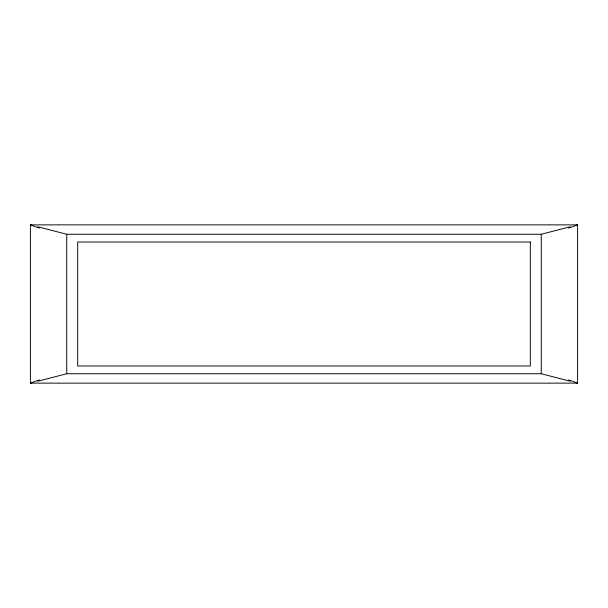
<?xml version="1.0" encoding="UTF-8"?>
<svg xmlns="http://www.w3.org/2000/svg" width="608" height="608" viewBox="0 0 608 608"><rect width="100%" height="100%" fill="white"/><g stroke="black" fill="none" stroke-linecap="round" stroke-linejoin="round"><path stroke-width="0.91" d="M39.322 379.894L30.4 383.131L30.4 224.869L577.6 224.869L577.6 383.131L30.4 383.131L32.216 382.668M568.678 228.106L577.6 224.869L575.784 225.332M37.666 226.746L66.736 234.255L541.264 234.255L570.334 226.746M37.666 381.254L66.736 373.745L541.264 373.745L570.334 381.254M32.216 225.332L30.4 224.869L39.322 228.106M575.784 382.668L577.6 383.131L568.678 379.894M541.264 234.255L541.264 373.745M66.736 234.255L66.736 373.745M530.32 242.022L77.68 242.022L77.68 365.978L530.32 365.978L530.32 242.022"/></g></svg>
